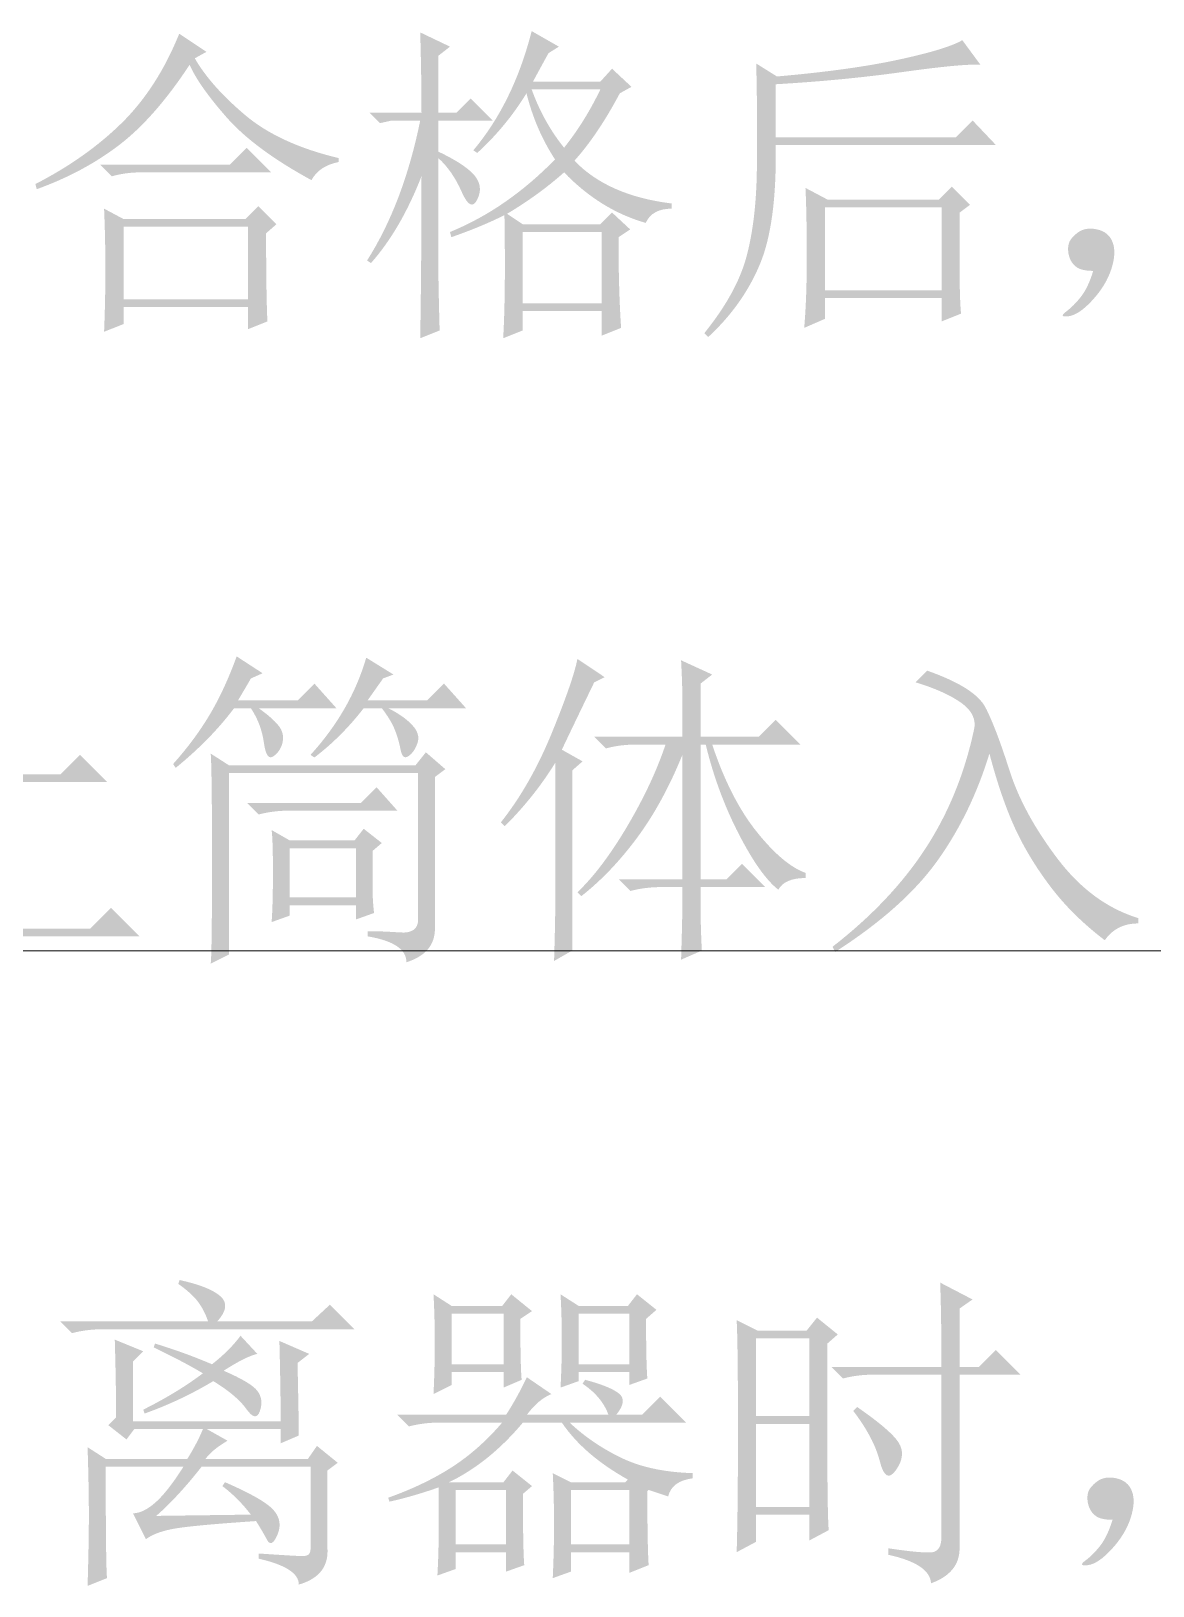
# Model space of a CAD drawing. Header units: millimetres. Extents: x 0 to 841, y 0 to 1189.
# Drawn here: x 469.88 to 496.84, y 103.64 to 141 of the extents above; entities that cross this region are included whole.
import ezdxf

# ---------------------------------------------------------------- set-up
doc = ezdxf.new("R2010")
doc.units = ezdxf.units.MM
doc.layers.add('C00-00-00', color=7, linetype='Continuous')
doc.layers.add('CBF-BF-BF', color=7, linetype='Continuous', true_color=0xbfbfbf)

msp = doc.modelspace()

# ---------------------------------------------------------------- hatches: boundary and pattern name
at = {"layer": 'C00-00-00'}
h = msp.add_hatch(color=256, dxfattribs=at)
edge = h.paths.add_edge_path(flags=0)
edge.add_spline(control_points=[(474.098846, 140.506092), (474.098846, 140.506092), (473.818277, 140.350098), (473.818277, 140.350098), (474.067426, 139.914087), (474.467058, 139.462641), (475.01717, 138.995211), (475.567283, 138.52778), (476.320243, 138.180515), (477.275499, 137.952312), (477.275499, 137.952312), (477.275499, 137.858605), (477.275499, 137.858605), (476.963512, 137.796318), (476.745781, 137.650797), (476.621207, 137.422594), (475.707292, 137.920892), (475.027643, 138.424152), (474.581159, 138.932924), (474.134675, 139.441695), (473.839223, 139.862272), (473.693703, 140.194655), (473.133117, 139.343028), (472.56757, 138.699208), (471.996511, 138.263197), (471.425452, 137.827186), (470.766198, 137.474408), (470.01875, 137.204864), (470.01875, 137.204864), (469.987882, 137.329438), (469.987882, 137.329438), (470.797066, 137.744503), (471.487739, 138.232329), (472.058798, 138.792915), (472.629857, 139.353501), (473.091775, 140.070081), (473.444553, 140.942103), (473.444553, 140.942103), (474.098846, 140.506092), (474.098846, 140.506092)], knot_values=[0, 0, 0, 0, 1, 1, 1, 2, 2, 2, 3, 3, 3, 4, 4, 4, 5, 5, 5, 6, 6, 6, 7, 7, 7, 8, 8, 8, 9, 9, 9, 10, 10, 10, 11, 11, 11, 12, 12, 12, 13, 13, 13, 13], degree=3, periodic=1)
edge = h.paths.add_edge_path(flags=0)
edge.add_spline(control_points=[(471.545065, 137.796318), (471.545065, 137.796318), (474.659432, 137.796318), (474.659432, 137.796318), (474.659432, 137.796318), (475.064024, 138.201461), (475.064024, 138.201461), (475.064024, 138.201461), (475.656029, 137.609456), (475.656029, 137.609456), (475.656029, 137.609456), (472.510243, 137.609456), (472.510243, 137.609456), (472.28204, 137.609456), (472.053286, 137.578036), (471.825083, 137.5163), (471.825083, 137.5163), (471.545065, 137.796318), (471.545065, 137.796318)], knot_values=[0, 0, 0, 0, 1, 1, 1, 2, 2, 2, 3, 3, 3, 4, 4, 4, 5, 5, 5, 6, 6, 6, 6], degree=3, periodic=1)
edge = h.paths.add_edge_path(flags=0)
edge.add_spline(control_points=[(472.105651, 136.301422), (472.105651, 136.301422), (472.105651, 134.557377), (472.105651, 134.557377), (472.105651, 134.557377), (475.095443, 134.557377), (475.095443, 134.557377), (475.095443, 134.557377), (475.095443, 136.301422), (475.095443, 136.301422), (475.095443, 136.301422), (472.105651, 136.301422), (472.105651, 136.301422)], knot_values=[0, 0, 0, 0, 1, 1, 1, 2, 2, 2, 3, 3, 3, 4, 4, 4, 4], degree=3, periodic=1)
edge = h.paths.add_edge_path(flags=0)
edge.add_spline(control_points=[(475.531454, 136.145979), (475.531454, 135.211118), (475.541376, 134.505011), (475.562322, 134.027659), (475.562322, 134.027659), (475.095443, 133.840797), (475.095443, 133.840797), (475.095443, 133.840797), (475.095443, 134.370515), (475.095443, 134.370515), (475.095443, 134.370515), (472.105651, 134.370515), (472.105651, 134.370515), (472.105651, 134.370515), (472.105651, 133.965371), (472.105651, 133.965371), (472.105651, 133.965371), (471.638221, 133.778509), (471.638221, 133.778509), (471.659167, 134.297754), (471.66964, 134.796053), (471.66964, 135.273405), (471.66964, 135.750758), (471.659167, 136.239134), (471.638221, 136.737433), (471.638221, 136.737433), (472.105651, 136.488284), (472.105651, 136.488284), (472.105651, 136.488284), (475.033156, 136.488284), (475.033156, 136.488284), (475.033156, 136.488284), (475.344592, 136.79972), (475.344592, 136.79972), (475.344592, 136.79972), (475.780604, 136.363709), (475.780604, 136.363709), (475.780604, 136.363709), (475.531454, 136.145979), (475.531454, 136.145979)], knot_values=[0, 0, 0, 0, 1, 1, 1, 2, 2, 2, 3, 3, 3, 4, 4, 4, 5, 5, 5, 6, 6, 6, 7, 7, 7, 8, 8, 8, 9, 9, 9, 10, 10, 10, 11, 11, 11, 12, 12, 12, 13, 13, 13, 13], degree=3, periodic=1)
h = msp.add_hatch(color=256, dxfattribs=at)
edge = h.paths.add_edge_path(flags=0)
edge.add_spline(control_points=[(481.694703, 136.176847), (481.694703, 136.176847), (481.694703, 134.464221), (481.694703, 134.464221), (481.694703, 134.464221), (483.594742, 134.464221), (483.594742, 134.464221), (483.594742, 134.464221), (483.594742, 136.176847), (483.594742, 136.176847), (483.594742, 136.176847), (481.694703, 136.176847), (481.694703, 136.176847)], knot_values=[0, 0, 0, 0, 1, 1, 1, 2, 2, 2, 3, 3, 3, 4, 4, 4, 4], degree=3, periodic=1)
edge = h.paths.add_edge_path(flags=0)
edge.add_spline(control_points=[(483.999334, 136.052272), (483.999334, 135.221591), (484.019729, 134.495089), (484.061621, 133.872216), (484.061621, 133.872216), (483.594742, 133.685354), (483.594742, 133.685354), (483.594742, 133.685354), (483.594742, 134.276808), (483.594742, 134.276808), (483.594742, 134.276808), (481.694703, 134.276808), (481.694703, 134.276808), (481.694703, 134.276808), (481.694703, 133.809929), (481.694703, 133.809929), (481.694703, 133.809929), (481.227823, 133.623067), (481.227823, 133.623067), (481.269164, 134.308779), (481.279637, 135.294351), (481.258691, 136.58199), (480.884967, 136.394577), (480.459429, 136.218188), (479.982077, 136.052272), (479.982077, 136.052272), (479.950657, 136.176847), (479.950657, 136.176847), (480.864021, 136.550571), (481.705176, 137.131552), (482.47357, 137.920892), (482.161582, 138.398245), (481.933379, 138.927963), (481.788409, 139.509495), (481.456026, 138.969304), (481.061356, 138.491951), (480.60495, 138.076886), (480.60495, 138.076886), (480.511243, 138.139174), (480.511243, 138.139174), (481.155063, 138.907016), (481.621942, 139.862272), (481.912984, 141.004391), (481.912984, 141.004391), (482.566725, 140.630667), (482.566725, 140.630667), (482.566725, 140.630667), (482.317576, 140.474673), (482.317576, 140.474673), (482.213947, 140.287811), (482.089373, 140.059608), (481.943852, 139.789512), (481.943852, 139.789512), (483.563322, 139.789512), (483.563322, 139.789512), (483.563322, 139.789512), (483.843891, 140.100949), (483.843891, 140.100949), (483.843891, 140.100949), (484.31077, 139.664937), (484.31077, 139.664937), (484.31077, 139.664937), (484.030753, 139.509495), (484.030753, 139.509495), (483.677424, 138.844729), (483.314173, 138.305089), (482.940449, 137.890024), (483.480089, 137.328887), (484.258956, 136.986582), (485.276499, 136.862008), (485.276499, 136.862008), (485.276499, 136.737433), (485.276499, 136.737433), (484.964512, 136.737433), (484.757255, 136.623332), (484.653626, 136.395128), (483.926573, 136.602385), (483.272281, 137.007529), (482.6913, 137.609456), (482.29663, 137.256678), (481.840223, 136.924295), (481.320979, 136.612858), (481.320979, 136.612858), (481.694703, 136.363709), (481.694703, 136.363709), (481.694703, 136.363709), (483.563322, 136.363709), (483.563322, 136.363709), (483.563322, 136.363709), (483.843891, 136.644278), (483.843891, 136.644278), (483.843891, 136.644278), (484.279902, 136.239134), (484.279902, 136.239134), (484.279902, 136.239134), (483.999334, 136.052272), (483.999334, 136.052272)], knot_values=[0, 0, 0, 0, 1, 1, 1, 2, 2, 2, 3, 3, 3, 4, 4, 4, 5, 5, 5, 6, 6, 6, 7, 7, 7, 8, 8, 8, 9, 9, 9, 10, 10, 10, 11, 11, 11, 12, 12, 12, 13, 13, 13, 14, 14, 14, 15, 15, 15, 16, 16, 16, 17, 17, 17, 18, 18, 18, 19, 19, 19, 20, 20, 20, 21, 21, 21, 22, 22, 22, 23, 23, 23, 24, 24, 24, 25, 25, 25, 26, 26, 26, 27, 27, 27, 28, 28, 28, 29, 29, 29, 30, 30, 30, 31, 31, 31, 32, 32, 32, 32], degree=3, periodic=1)
edge = h.paths.add_edge_path(flags=0)
edge.add_spline(control_points=[(481.912984, 139.60265), (482.099295, 139.083405), (482.358917, 138.616526), (482.6913, 138.201461), (483.023131, 138.616526), (483.314173, 139.083405), (483.563322, 139.60265), (483.563322, 139.60265), (481.912984, 139.60265), (481.912984, 139.60265)], knot_values=[0, 0, 0, 0, 1, 1, 1, 2, 2, 2, 3, 3, 3, 3], degree=3, periodic=1)
edge = h.paths.add_edge_path(flags=0)
edge.add_spline(control_points=[(479.67064, 135.367112), (479.67064, 135.07607), (479.680562, 134.557377), (479.701508, 133.809929), (479.701508, 133.809929), (479.234629, 133.623067), (479.234629, 133.623067), (479.255024, 134.847867), (479.265497, 136.145979), (479.265497, 137.5163), (478.933114, 136.664673), (478.528522, 135.969039), (478.05117, 135.429399), (478.05117, 135.429399), (477.957463, 135.491687), (477.957463, 135.491687), (478.538444, 136.40505), (478.964533, 137.526222), (479.234629, 138.855202), (479.234629, 138.855202), (478.549468, 138.855202), (478.549468, 138.855202), (478.549468, 138.855202), (478.2689, 138.792915), (478.2689, 138.792915), (478.2689, 138.792915), (478.01975, 139.042064), (478.01975, 139.042064), (478.01975, 139.042064), (479.265497, 139.042064), (479.265497, 139.042064), (479.265497, 139.60265), (479.255024, 140.24647), (479.234629, 140.972971), (479.234629, 140.972971), (479.950657, 140.630667), (479.950657, 140.630667), (479.950657, 140.630667), (479.67064, 140.412385), (479.67064, 140.412385), (479.67064, 140.412385), (479.67064, 139.042064), (479.67064, 139.042064), (479.67064, 139.042064), (480.106651, 139.042064), (480.106651, 139.042064), (480.106651, 139.042064), (480.448956, 139.38492), (480.448956, 139.38492), (480.448956, 139.38492), (480.978674, 138.855202), (480.978674, 138.855202), (480.978674, 138.855202), (479.67064, 138.855202), (479.67064, 138.855202), (479.67064, 138.855202), (479.67064, 138.107754), (479.67064, 138.107754), (480.1061, 137.899946), (480.396591, 137.708123), (480.542111, 137.531734), (480.687632, 137.355345), (480.708027, 137.162971), (480.604399, 136.955714), (480.50077, 136.747906), (480.376196, 136.810193), (480.230675, 137.142576), (480.085154, 137.474408), (479.898843, 137.744503), (479.67064, 137.952312), (479.67064, 137.952312), (479.67064, 135.367112), (479.67064, 135.367112)], knot_values=[0, 0, 0, 0, 1, 1, 1, 2, 2, 2, 3, 3, 3, 4, 4, 4, 5, 5, 5, 6, 6, 6, 7, 7, 7, 8, 8, 8, 9, 9, 9, 10, 10, 10, 11, 11, 11, 12, 12, 12, 13, 13, 13, 14, 14, 14, 15, 15, 15, 16, 16, 16, 17, 17, 17, 18, 18, 18, 19, 19, 19, 20, 20, 20, 21, 21, 21, 22, 22, 22, 23, 23, 23, 24, 24, 24, 24], degree=3, periodic=1)
h = msp.add_hatch(color=256, dxfattribs=at)
edge = h.paths.add_edge_path(flags=0)
edge.add_spline(control_points=[(486.063084, 133.747641), (486.582328, 134.391461), (486.919672, 135.003861), (487.075115, 135.585393), (487.230557, 136.166374), (487.313791, 136.866969), (487.324264, 137.687177), (487.334737, 138.507385), (487.329776, 139.353501), (487.30883, 140.225523), (487.30883, 140.225523), (487.807129, 139.914087), (487.807129, 139.914087), (488.990588, 140.017715), (489.966239, 140.152763), (490.734633, 140.31923), (491.503027, 140.485146), (492.011799, 140.640588), (492.260948, 140.786109), (492.260948, 140.786109), (492.696959, 140.194655), (492.696959, 140.194655), (492.426864, 140.21505), (491.808952, 140.157724), (490.843774, 140.023227), (489.878044, 139.88818), (488.85554, 139.789512), (487.776261, 139.727225), (487.776261, 139.727225), (487.776261, 138.45061), (487.776261, 138.45061), (487.776261, 138.45061), (492.104954, 138.45061), (492.104954, 138.45061), (492.104954, 138.45061), (492.510097, 138.855202), (492.510097, 138.855202), (492.510097, 138.855202), (493.070683, 138.263748), (493.070683, 138.263748), (493.070683, 138.263748), (487.776261, 138.263748), (487.776261, 138.263748), (487.796656, 137.018002), (487.672081, 136.067707), (487.401985, 135.413965), (487.13189, 134.759673), (486.716825, 134.17318), (486.15679, 133.653935), (486.15679, 133.653935), (486.063084, 133.747641), (486.063084, 133.747641)], knot_values=[0, 0, 0, 0, 1, 1, 1, 2, 2, 2, 3, 3, 3, 4, 4, 4, 5, 5, 5, 6, 6, 6, 7, 7, 7, 8, 8, 8, 9, 9, 9, 10, 10, 10, 11, 11, 11, 12, 12, 12, 13, 13, 13, 14, 14, 14, 15, 15, 15, 16, 16, 16, 17, 17, 17, 17], degree=3, periodic=1)
edge = h.paths.add_edge_path(flags=0)
edge.add_spline(control_points=[(492.198661, 136.644278), (492.198661, 136.644278), (492.198661, 135.055675), (492.198661, 135.055675), (492.198661, 134.744239), (492.208583, 134.46367), (492.229529, 134.214521), (492.229529, 134.214521), (491.76265, 134.027659), (491.76265, 134.027659), (491.76265, 134.027659), (491.76265, 134.588796), (491.76265, 134.588796), (491.76265, 134.588796), (488.95972, 134.588796), (488.95972, 134.588796), (488.95972, 134.588796), (488.95972, 134.089946), (488.95972, 134.089946), (488.95972, 134.089946), (488.461421, 133.872216), (488.461421, 133.872216), (488.502762, 134.35012), (488.523709, 134.915667), (488.523709, 135.569408), (488.523709, 136.223149), (488.513235, 136.778774), (488.492289, 137.235732), (488.492289, 137.235732), (489.022007, 136.955714), (489.022007, 136.955714), (489.022007, 136.955714), (491.700362, 136.955714), (491.700362, 136.955714), (491.700362, 136.955714), (492.011799, 137.267151), (492.011799, 137.267151), (492.011799, 137.267151), (492.44781, 136.83114), (492.44781, 136.83114), (492.44781, 136.83114), (492.198661, 136.644278), (492.198661, 136.644278)], knot_values=[0, 0, 0, 0, 1, 1, 1, 2, 2, 2, 3, 3, 3, 4, 4, 4, 5, 5, 5, 6, 6, 6, 7, 7, 7, 8, 8, 8, 9, 9, 9, 10, 10, 10, 11, 11, 11, 12, 12, 12, 13, 13, 13, 14, 14, 14, 14], degree=3, periodic=1)
edge = h.paths.add_edge_path(flags=0)
edge.add_spline(control_points=[(488.95972, 136.768852), (488.95972, 136.768852), (488.95972, 134.775658), (488.95972, 134.775658), (488.95972, 134.775658), (491.76265, 134.775658), (491.76265, 134.775658), (491.76265, 134.775658), (491.76265, 136.768852), (491.76265, 136.768852), (491.76265, 136.768852), (488.95972, 136.768852), (488.95972, 136.768852)], knot_values=[0, 0, 0, 0, 1, 1, 1, 2, 2, 2, 3, 3, 3, 4, 4, 4, 4], degree=3, periodic=1)
h = msp.add_hatch(color=256, dxfattribs=at)
edge = h.paths.add_edge_path(flags=0)
edge.add_spline(control_points=[(495.110878, 134.619664), (495.22498, 134.765185), (495.323648, 134.972442), (495.406881, 135.242537), (495.219468, 135.242537), (495.08442, 135.273405), (495.001738, 135.335693), (494.918504, 135.39798), (494.861178, 135.481213), (494.83031, 135.584842), (494.799442, 135.68847), (494.79393, 135.787138), (494.814876, 135.880845), (494.835822, 135.974551), (494.908582, 136.067707), (495.033157, 136.161413), (495.157732, 136.254568), (495.313174, 136.280476), (495.500036, 136.239134), (495.686898, 136.197242), (495.811473, 136.093614), (495.87376, 135.927698), (495.936048, 135.761231), (495.925575, 135.548462), (495.842892, 135.289391), (495.759659, 135.029768), (495.609177, 134.780619), (495.390896, 134.541943), (495.172615, 134.303266), (494.980792, 134.173731), (494.814876, 134.152785), (494.648409, 134.131838), (494.628014, 134.168219), (494.752589, 134.261374), (494.877163, 134.355081), (494.996226, 134.474143), (495.110878, 134.619664), (495.110878, 134.619664), (495.110878, 134.619664), (495.110878, 134.619664)], knot_values=[0, 0, 0, 0, 1, 1, 1, 2, 2, 2, 3, 3, 3, 4, 4, 4, 5, 5, 5, 6, 6, 6, 7, 7, 7, 8, 8, 8, 9, 9, 9, 10, 10, 10, 11, 11, 11, 12, 12, 12, 13, 13, 13, 13], degree=3, periodic=1)
h = msp.add_hatch(color=256, dxfattribs=at)
edge = h.paths.add_edge_path(flags=0)
edge.add_spline(control_points=[(476.100369, 121.36925), (476.100369, 121.36925), (476.100369, 120.185791), (476.100369, 120.185791), (476.100369, 120.185791), (477.688972, 120.185791), (477.688972, 120.185791), (477.688972, 120.185791), (477.688972, 121.36925), (477.688972, 121.36925), (477.688972, 121.36925), (476.100369, 121.36925), (476.100369, 121.36925)], knot_values=[0, 0, 0, 0, 1, 1, 1, 2, 2, 2, 3, 3, 3, 4, 4, 4, 4], degree=3, periodic=1)
edge = h.paths.add_edge_path(flags=0)
edge.add_spline(control_points=[(477.968989, 119.375505), (478.197192, 119.375505), (478.456815, 119.365583), (478.747856, 119.344637), (479.038347, 119.32369), (479.183868, 119.427319), (479.183868, 119.656073), (479.183868, 119.656073), (479.183868, 123.175583), (479.183868, 123.175583), (479.183868, 123.175583), (474.636893, 123.175583), (474.636893, 123.175583), (474.636893, 123.175583), (474.636893, 118.814919), (474.636893, 118.814919), (474.636893, 118.814919), (474.200881, 118.597189), (474.200881, 118.597189), (474.221276, 118.784051), (474.231749, 119.598747), (474.231749, 121.041829), (474.231749, 122.48491), (474.221276, 123.351421), (474.200881, 123.642462), (474.200881, 123.642462), (474.636893, 123.362445), (474.636893, 123.362445), (474.636893, 123.362445), (479.12158, 123.362445), (479.12158, 123.362445), (479.12158, 123.362445), (479.37073, 123.673881), (479.37073, 123.673881), (479.37073, 123.673881), (479.837609, 123.268738), (479.837609, 123.268738), (479.837609, 123.268738), (479.58846, 123.081876), (479.58846, 123.081876), (479.58846, 123.081876), (479.58846, 119.438343), (479.58846, 119.438343), (479.58846, 119.043673), (479.359705, 118.773578), (478.903299, 118.628057), (478.903299, 118.940045), (478.591862, 119.147302), (477.968989, 119.25093), (477.968989, 119.25093), (477.968989, 119.375505), (477.968989, 119.375505)], knot_values=[0, 0, 0, 0, 1, 1, 1, 2, 2, 2, 3, 3, 3, 4, 4, 4, 5, 5, 5, 6, 6, 6, 7, 7, 7, 8, 8, 8, 9, 9, 9, 10, 10, 10, 11, 11, 11, 12, 12, 12, 13, 13, 13, 14, 14, 14, 15, 15, 15, 16, 16, 16, 17, 17, 17, 17], degree=3, periodic=1)
edge = h.paths.add_edge_path(flags=0)
edge.add_spline(control_points=[(475.072904, 122.459003), (475.072904, 122.459003), (477.813546, 122.459003), (477.813546, 122.459003), (477.813546, 122.459003), (478.18727, 122.832727), (478.18727, 122.832727), (478.18727, 122.832727), (478.685569, 122.272141), (478.685569, 122.272141), (478.685569, 122.272141), (476.100369, 122.272141), (476.100369, 122.272141), (475.830274, 122.272141), (475.581124, 122.240722), (475.352921, 122.178986), (475.352921, 122.178986), (475.072904, 122.459003), (475.072904, 122.459003)], knot_values=[0, 0, 0, 0, 1, 1, 1, 2, 2, 2, 3, 3, 3, 4, 4, 4, 5, 5, 5, 6, 6, 6, 6], degree=3, periodic=1)
edge = h.paths.add_edge_path(flags=0)
edge.add_spline(control_points=[(475.664358, 119.593786), (475.685304, 119.884276), (475.695777, 120.283908), (475.695777, 120.792679), (475.695777, 121.301451), (475.685304, 121.638795), (475.664358, 121.805262), (475.664358, 121.805262), (476.100369, 121.556112), (476.100369, 121.556112), (476.100369, 121.556112), (477.657552, 121.556112), (477.657552, 121.556112), (477.657552, 121.556112), (477.875834, 121.83613), (477.875834, 121.83613), (477.875834, 121.83613), (478.311845, 121.493825), (478.311845, 121.493825), (478.311845, 121.493825), (478.093564, 121.306963), (478.093564, 121.306963), (478.093564, 121.306963), (478.093564, 120.278947), (478.093564, 120.278947), (478.093564, 120.154372), (478.104037, 119.998378), (478.124983, 119.812067), (478.124983, 119.812067), (477.688972, 119.656073), (477.688972, 119.656073), (477.688972, 119.656073), (477.688972, 119.998929), (477.688972, 119.998929), (477.688972, 119.998929), (476.100369, 119.998929), (476.100369, 119.998929), (476.100369, 119.998929), (476.100369, 119.74978), (476.100369, 119.74978), (476.100369, 119.74978), (475.664358, 119.593786), (475.664358, 119.593786)], knot_values=[0, 0, 0, 0, 1, 1, 1, 2, 2, 2, 3, 3, 3, 4, 4, 4, 5, 5, 5, 6, 6, 6, 7, 7, 7, 8, 8, 8, 9, 9, 9, 10, 10, 10, 11, 11, 11, 12, 12, 12, 13, 13, 13, 14, 14, 14, 14], degree=3, periodic=1)
edge = h.paths.add_edge_path(flags=0)
edge.add_spline(control_points=[(474.823755, 125.978513), (474.823755, 125.978513), (475.446628, 125.573369), (475.446628, 125.573369), (475.446628, 125.573369), (475.166059, 125.448795), (475.166059, 125.448795), (475.082826, 125.303274), (474.979197, 125.126885), (474.854623, 124.919628), (474.854623, 124.919628), (476.287231, 124.919628), (476.287231, 124.919628), (476.287231, 124.919628), (476.692374, 125.32422), (476.692374, 125.32422), (476.692374, 125.32422), (477.221541, 124.732766), (477.221541, 124.732766), (477.221541, 124.732766), (475.352921, 124.732766), (475.352921, 124.732766), (475.560178, 124.587245), (475.716172, 124.452197), (475.819801, 124.327623), (475.923429, 124.203048), (475.959809, 124.068), (475.928941, 123.92248), (475.898073, 123.776959), (475.825313, 123.662857), (475.711211, 123.580175), (475.596558, 123.496941), (475.518837, 123.606082), (475.477496, 123.907046), (475.435604, 124.208009), (475.331975, 124.483617), (475.166059, 124.732766), (475.166059, 124.732766), (474.761467, 124.732766), (474.761467, 124.732766), (474.387743, 124.234467), (473.920313, 123.756564), (473.359727, 123.300158), (473.359727, 123.300158), (473.29744, 123.393313), (473.29744, 123.393313), (473.650217, 123.787983), (473.94622, 124.187614), (474.184896, 124.592206), (474.423572, 124.996798), (474.636341, 125.459268), (474.823755, 125.978513), (474.823755, 125.978513), (474.823755, 125.978513), (474.823755, 125.978513)], knot_values=[0, 0, 0, 0, 1, 1, 1, 2, 2, 2, 3, 3, 3, 4, 4, 4, 5, 5, 5, 6, 6, 6, 7, 7, 7, 8, 8, 8, 9, 9, 9, 10, 10, 10, 11, 11, 11, 12, 12, 12, 13, 13, 13, 14, 14, 14, 15, 15, 15, 16, 16, 16, 17, 17, 17, 18, 18, 18, 18], degree=3, periodic=1)
edge = h.paths.add_edge_path(flags=0)
edge.add_spline(control_points=[(477.938121, 125.947093), (477.938121, 125.947093), (478.591862, 125.542501), (478.591862, 125.542501), (478.591862, 125.542501), (478.342713, 125.448795), (478.342713, 125.448795), (478.342713, 125.448795), (477.968989, 124.919628), (477.968989, 124.919628), (477.968989, 124.919628), (479.401598, 124.919628), (479.401598, 124.919628), (479.401598, 124.919628), (479.806741, 125.32422), (479.806741, 125.32422), (479.806741, 125.32422), (480.335907, 124.732766), (480.335907, 124.732766), (480.335907, 124.732766), (478.467288, 124.732766), (478.467288, 124.732766), (478.716437, 124.608191), (478.90826, 124.473144), (479.043308, 124.327623), (479.178355, 124.182102), (479.219697, 124.037132), (479.167882, 123.891611), (479.116068, 123.746091), (479.043308, 123.642462), (478.950152, 123.580175), (478.856446, 123.517888), (478.794158, 123.569702), (478.76329, 123.736169), (478.731871, 123.902085), (478.685018, 124.063039), (478.62273, 124.218482), (478.560443, 124.373925), (478.456815, 124.545353), (478.311845, 124.732766), (478.311845, 124.732766), (477.875834, 124.732766), (477.875834, 124.732766), (477.522505, 124.275809), (477.127835, 123.881138), (476.692374, 123.549307), (476.692374, 123.549307), (476.598668, 123.611594), (476.598668, 123.611594), (477.242487, 124.31715), (477.688972, 125.096017), (477.938121, 125.947093), (477.938121, 125.947093), (477.938121, 125.947093), (477.938121, 125.947093)], knot_values=[0, 0, 0, 0, 1, 1, 1, 2, 2, 2, 3, 3, 3, 4, 4, 4, 5, 5, 5, 6, 6, 6, 7, 7, 7, 8, 8, 8, 9, 9, 9, 10, 10, 10, 11, 11, 11, 12, 12, 12, 13, 13, 13, 14, 14, 14, 15, 15, 15, 16, 16, 16, 17, 17, 17, 18, 18, 18, 18], degree=3, periodic=1)
h = msp.add_hatch(color=256, dxfattribs=at)
edge = h.paths.add_edge_path(flags=0)
edge.add_spline(control_points=[(482.451031, 118.659476), (482.471426, 119.324242), (482.481899, 119.842935), (482.481899, 120.216659), (482.481899, 120.216659), (482.481899, 123.424732), (482.481899, 123.424732), (482.149516, 122.884541), (481.744924, 122.375769), (481.267572, 121.898417), (481.267572, 121.898417), (481.173865, 121.992124), (481.173865, 121.992124), (481.651217, 122.594051), (482.061322, 123.31504), (482.404177, 124.156195), (482.746482, 124.997349), (482.948778, 125.583842), (483.011617, 125.916225), (483.011617, 125.916225), (483.665358, 125.480214), (483.665358, 125.480214), (483.665358, 125.480214), (483.416209, 125.355639), (483.416209, 125.355639), (483.083826, 124.669927), (482.824203, 124.130288), (482.637893, 123.736169), (482.637893, 123.736169), (483.136191, 123.4556), (483.136191, 123.4556), (483.136191, 123.4556), (482.887042, 123.23787), (482.887042, 123.23787), (482.887042, 123.23787), (482.887042, 118.908625), (482.887042, 118.908625), (482.887042, 118.908625), (482.451031, 118.659476), (482.451031, 118.659476)], knot_values=[0, 0, 0, 0, 1, 1, 1, 2, 2, 2, 3, 3, 3, 4, 4, 4, 5, 5, 5, 6, 6, 6, 7, 7, 7, 8, 8, 8, 9, 9, 9, 10, 10, 10, 11, 11, 11, 12, 12, 12, 13, 13, 13, 13], degree=3, periodic=1)
edge = h.paths.add_edge_path(flags=0)
edge.add_spline(control_points=[(485.969989, 120.123504), (485.969989, 119.728834), (485.980462, 119.324242), (486.001408, 118.908625), (486.001408, 118.908625), (485.50311, 118.690344), (485.50311, 118.690344), (485.523505, 119.35511), (485.533978, 119.801594), (485.533978, 120.029797), (485.533978, 120.029797), (485.533978, 120.43494), (485.533978, 120.43494), (485.533978, 120.43494), (485.035679, 120.43494), (485.035679, 120.43494), (484.765584, 120.43494), (484.516434, 120.403521), (484.288231, 120.341234), (484.288231, 120.341234), (484.008214, 120.621802), (484.008214, 120.621802), (484.008214, 120.621802), (485.533978, 120.621802), (485.533978, 120.621802), (485.533978, 120.621802), (485.533978, 123.611594), (485.533978, 123.611594), (485.222541, 122.8432), (484.85929, 122.178434), (484.444225, 121.617848), (484.028609, 121.057263), (483.582124, 120.590383), (483.104772, 120.216659), (483.104772, 120.216659), (483.011617, 120.310366), (483.011617, 120.310366), (483.405736, 120.68409), (483.805367, 121.213256), (484.21051, 121.898417), (484.615102, 122.583578), (484.921578, 123.23787), (485.129386, 123.860743), (485.129386, 123.860743), (484.444225, 123.860743), (484.444225, 123.860743), (484.17413, 123.860743), (483.92498, 123.829324), (483.696777, 123.767037), (483.696777, 123.767037), (483.416209, 124.047605), (483.416209, 124.047605), (483.416209, 124.047605), (485.533978, 124.047605), (485.533978, 124.047605), (485.533978, 124.047605), (485.533978, 124.981915), (485.533978, 124.981915), (485.533978, 125.189172), (485.523505, 125.490136), (485.50311, 125.884806), (485.50311, 125.884806), (486.250558, 125.542501), (486.250558, 125.542501), (486.250558, 125.542501), (485.969989, 125.32422), (485.969989, 125.32422), (485.969989, 125.32422), (485.969989, 124.047605), (485.969989, 124.047605), (485.969989, 124.047605), (487.37173, 124.047605), (487.37173, 124.047605), (487.37173, 124.047605), (487.776322, 124.452197), (487.776322, 124.452197), (487.776322, 124.452197), (488.368327, 123.860743), (488.368327, 123.860743), (488.368327, 123.860743), (486.250558, 123.860743), (486.250558, 123.860743), (486.541048, 122.988721), (486.899338, 122.287575), (487.324876, 121.758408), (487.750414, 121.22869), (488.139572, 120.90182), (488.492901, 120.777245), (488.492901, 120.777245), (488.492901, 120.652671), (488.492901, 120.652671), (488.160519, 120.652671), (487.942237, 120.558964), (487.838609, 120.372653), (487.547567, 120.600856), (487.23117, 121.046789), (486.888865, 121.711555), (486.546009, 122.375769), (486.281426, 123.092349), (486.094564, 123.860743), (486.094564, 123.860743), (485.969989, 123.860743), (485.969989, 123.860743), (485.969989, 123.860743), (485.969989, 120.621802), (485.969989, 120.621802), (485.969989, 120.621802), (486.592862, 120.621802), (486.592862, 120.621802), (486.592862, 120.621802), (486.966586, 120.995526), (486.966586, 120.995526), (486.966586, 120.995526), (487.527172, 120.43494), (487.527172, 120.43494), (487.527172, 120.43494), (485.969989, 120.43494), (485.969989, 120.43494), (485.969989, 120.43494), (485.969989, 120.123504), (485.969989, 120.123504)], knot_values=[0, 0, 0, 0, 1, 1, 1, 2, 2, 2, 3, 3, 3, 4, 4, 4, 5, 5, 5, 6, 6, 6, 7, 7, 7, 8, 8, 8, 9, 9, 9, 10, 10, 10, 11, 11, 11, 12, 12, 12, 13, 13, 13, 14, 14, 14, 15, 15, 15, 16, 16, 16, 17, 17, 17, 18, 18, 18, 19, 19, 19, 20, 20, 20, 21, 21, 21, 22, 22, 22, 23, 23, 23, 24, 24, 24, 25, 25, 25, 26, 26, 26, 27, 27, 27, 28, 28, 28, 29, 29, 29, 30, 30, 30, 31, 31, 31, 32, 32, 32, 33, 33, 33, 34, 34, 34, 35, 35, 35, 36, 36, 36, 37, 37, 37, 38, 38, 38, 39, 39, 39, 40, 40, 40, 40], degree=3, periodic=1)
h = msp.add_hatch(color=256, dxfattribs=at)
edge = h.paths.add_edge_path(flags=0)
edge.add_spline(control_points=[(468.255363, 125.853938), (468.255363, 125.853938), (469.095966, 125.480214), (469.095966, 125.480214), (469.095966, 125.480214), (468.753662, 125.231065), (468.753662, 125.231065), (468.753662, 125.231065), (468.753662, 123.144164), (468.753662, 123.144164), (468.753662, 123.144164), (470.590862, 123.144164), (470.590862, 123.144164), (470.590862, 123.144164), (471.058293, 123.611594), (471.058293, 123.611594), (471.058293, 123.611594), (471.712034, 122.957302), (471.712034, 122.957302), (471.712034, 122.957302), (468.753662, 122.957302), (468.753662, 122.957302), (468.753662, 122.957302), (468.753662, 119.438343), (468.753662, 119.438343), (468.753662, 119.438343), (471.307442, 119.438343), (471.307442, 119.438343), (471.307442, 119.438343), (471.805741, 119.936642), (471.805741, 119.936642), (471.805741, 119.936642), (472.490901, 119.25093), (472.490901, 119.25093), (472.490901, 119.25093), (466.262169, 119.25093), (466.262169, 119.25093), (465.992073, 119.25093), (465.742924, 119.220062), (465.514721, 119.157775), (465.514721, 119.157775), (465.234152, 119.438343), (465.234152, 119.438343), (465.234152, 119.438343), (468.286231, 119.438343), (468.286231, 119.438343), (468.286231, 119.438343), (468.286231, 124.670479), (468.286231, 124.670479), (468.286231, 125.044203), (468.275758, 125.438322), (468.255363, 125.853938), (468.255363, 125.853938), (468.255363, 125.853938), (468.255363, 125.853938)], knot_values=[0, 0, 0, 0, 1, 1, 1, 2, 2, 2, 3, 3, 3, 4, 4, 4, 5, 5, 5, 6, 6, 6, 7, 7, 7, 8, 8, 8, 9, 9, 9, 10, 10, 10, 11, 11, 11, 12, 12, 12, 13, 13, 13, 14, 14, 14, 15, 15, 15, 16, 16, 16, 17, 17, 17, 18, 18, 18, 18], degree=3, periodic=1)
h = msp.add_hatch(color=256, dxfattribs=at)
edge = h.paths.add_edge_path(flags=0)
edge.add_spline(control_points=[(491.137191, 125.355639), (491.137191, 125.355639), (491.417209, 125.635657), (491.417209, 125.635657), (492.185603, 125.365561), (492.652482, 125.07011), (492.818949, 124.7482), (492.984865, 124.42629), (493.176688, 123.92248), (493.394969, 123.237319), (493.612699, 122.552158), (493.996896, 121.846052), (494.547009, 121.11955), (495.097122, 120.393048), (495.746453, 119.915696), (496.493901, 119.687493), (496.493901, 119.687493), (496.493901, 119.562918), (496.493901, 119.562918), (496.140572, 119.562918), (495.870477, 119.42787), (495.684166, 119.157775), (495.164921, 119.552445), (494.728359, 119.982944), (494.375581, 120.450375), (494.022803, 120.917254), (493.737274, 121.389645), (493.519544, 121.866998), (493.301262, 122.34435), (493.098966, 122.936355), (492.912105, 123.642462), (492.621063, 122.687206), (492.205998, 121.830618), (491.666358, 121.073248), (491.126167, 120.315327), (490.30651, 119.583313), (489.206284, 118.877206), (489.206284, 118.877206), (489.143997, 119.001781), (489.143997, 119.001781), (490.077756, 119.728283), (490.820243, 120.512111), (491.370355, 121.353265), (491.920468, 122.19442), (492.310177, 123.144164), (492.538381, 124.203048), (492.600668, 124.452197), (492.502, 124.669927), (492.242378, 124.856789), (491.982756, 125.043651), (491.614544, 125.210118), (491.137191, 125.355639), (491.137191, 125.355639), (491.137191, 125.355639), (491.137191, 125.355639)], knot_values=[0, 0, 0, 0, 1, 1, 1, 2, 2, 2, 3, 3, 3, 4, 4, 4, 5, 5, 5, 6, 6, 6, 7, 7, 7, 8, 8, 8, 9, 9, 9, 10, 10, 10, 11, 11, 11, 12, 12, 12, 13, 13, 13, 14, 14, 14, 15, 15, 15, 16, 16, 16, 17, 17, 17, 18, 18, 18, 18], degree=3, periodic=1)
h = msp.add_hatch(color=256, dxfattribs=at)
edge = h.paths.add_edge_path(flags=0)
edge.add_spline(control_points=[(473.421778, 110.898933), (473.421778, 110.898933), (473.452646, 110.99264), (473.452646, 110.99264), (473.929998, 110.88846), (474.25742, 110.758373), (474.433809, 110.60293), (474.610198, 110.447488), (474.584291, 110.245192), (474.356088, 109.996042), (474.356088, 109.996042), (476.6293, 109.996042), (476.6293, 109.996042), (476.6293, 109.996042), (477.065311, 110.400634), (477.065311, 110.400634), (477.065311, 110.400634), (477.657316, 109.80918), (477.657316, 109.80918), (477.657316, 109.80918), (471.615445, 109.80918), (471.615445, 109.80918), (471.34535, 109.80918), (471.096201, 109.777761), (470.867997, 109.715474), (470.867997, 109.715474), (470.587429, 109.996042), (470.587429, 109.996042), (470.587429, 109.996042), (474.137806, 109.996042), (474.137806, 109.996042), (474.075519, 110.182353), (473.992286, 110.343308), (473.888657, 110.478356), (473.785029, 110.613403), (473.629035, 110.753412), (473.421778, 110.898933), (473.421778, 110.898933), (473.421778, 110.898933), (473.421778, 110.898933)], knot_values=[0, 0, 0, 0, 1, 1, 1, 2, 2, 2, 3, 3, 3, 4, 4, 4, 5, 5, 5, 6, 6, 6, 7, 7, 7, 8, 8, 8, 9, 9, 9, 10, 10, 10, 11, 11, 11, 12, 12, 12, 13, 13, 13, 13], degree=3, periodic=1)
edge = h.paths.add_edge_path(flags=0)
edge.add_spline(control_points=[(472.89206, 105.324493), (472.89206, 105.324493), (475.165823, 105.355361), (475.165823, 105.355361), (474.958015, 105.625456), (474.729812, 105.85366), (474.480662, 106.040521), (474.480662, 106.040521), (474.54295, 106.134228), (474.54295, 106.134228), (475.165823, 105.864133), (475.554981, 105.64089), (475.710424, 105.464502), (475.865866, 105.288113), (475.897286, 105.090778), (475.80413, 104.872496), (475.710424, 104.654215), (475.627741, 104.612874), (475.554981, 104.747922), (475.482221, 104.882969), (475.394026, 105.033451), (475.290398, 105.199918), (474.355537, 105.13708), (473.72219, 105.080304), (473.390359, 105.02849), (473.057976, 104.976676), (472.808826, 104.888482), (472.642911, 104.763907), (472.642911, 104.763907), (472.331474, 105.38678), (472.331474, 105.38678), (472.49739, 105.38678), (472.679291, 105.474975), (472.876626, 105.651364), (473.073961, 105.827752), (473.297203, 106.113282), (473.546352, 106.507952), (473.546352, 106.507952), (471.677733, 106.507952), (471.677733, 106.507952), (471.677733, 104.950218), (471.687655, 104.0578), (471.708601, 103.829046), (471.708601, 103.829046), (471.241721, 103.642184), (471.241721, 103.642184), (471.262116, 104.327896), (471.272589, 104.893442), (471.272589, 105.339927), (471.272589, 105.786411), (471.262116, 106.331012), (471.241721, 106.974831), (471.241721, 106.974831), (471.677733, 106.694814), (471.677733, 106.694814), (471.677733, 106.694814), (473.639508, 106.694814), (473.639508, 106.694814), (473.805424, 106.964358), (473.929998, 107.203035), (474.013232, 107.410843), (474.013232, 107.410843), (472.362893, 107.410843), (472.362893, 107.410843), (472.362893, 107.410843), (472.176031, 107.161693), (472.176031, 107.161693), (472.176031, 107.161693), (471.74002, 107.504549), (471.74002, 107.504549), (471.74002, 107.504549), (471.926882, 107.691411), (471.926882, 107.691411), (471.926882, 108.210105), (471.916409, 108.832978), (471.895463, 109.560031), (471.895463, 109.560031), (472.580623, 109.279462), (472.580623, 109.279462), (472.580623, 109.279462), (472.331474, 109.030313), (472.331474, 109.030313), (472.331474, 109.030313), (472.331474, 107.597705), (472.331474, 107.597705), (472.331474, 107.597705), (475.881852, 107.597705), (475.881852, 107.597705), (475.881852, 108.054111), (475.871379, 108.69793), (475.850984, 109.528612), (475.850984, 109.528612), (476.567012, 109.217175), (476.567012, 109.217175), (476.567012, 109.217175), (476.286995, 108.999445), (476.286995, 108.999445), (476.30739, 108.023243), (476.317863, 107.441711), (476.317863, 107.2554), (476.317863, 107.2554), (475.881852, 107.068538), (475.881852, 107.068538), (475.881852, 107.068538), (475.881852, 107.410843), (475.881852, 107.410843), (475.881852, 107.410843), (474.106938, 107.410843), (474.106938, 107.410843), (474.106938, 107.410843), (474.605237, 107.130825), (474.605237, 107.130825), (474.356088, 106.985304), (474.179148, 106.839784), (474.075519, 106.694814), (474.075519, 106.694814), (476.536144, 106.694814), (476.536144, 106.694814), (476.536144, 106.694814), (476.753874, 107.006251), (476.753874, 107.006251), (476.753874, 107.006251), (477.252173, 106.601107), (477.252173, 106.601107), (477.252173, 106.601107), (477.003023, 106.414245), (477.003023, 106.414245), (477.003023, 106.414245), (477.003023, 104.577045), (477.003023, 104.577045), (477.044365, 104.120087), (476.816162, 103.819124), (476.317863, 103.673603), (476.317863, 103.943699), (475.995953, 104.150956), (475.352685, 104.296476), (475.352685, 104.296476), (475.352685, 104.421051), (475.352685, 104.421051), (475.954612, 104.37971), (476.312351, 104.358764), (476.427004, 104.358764), (476.541105, 104.358764), (476.598431, 104.411129), (476.598431, 104.514758), (476.598431, 104.514758), (476.598431, 106.507952), (476.598431, 106.507952), (476.598431, 106.507952), (473.982364, 106.507952), (473.982364, 106.507952), (473.60864, 106.030048), (473.244838, 105.635378), (472.89206, 105.324493), (472.89206, 105.324493), (472.89206, 105.324493), (472.89206, 105.324493)], knot_values=[0, 0, 0, 0, 1, 1, 1, 2, 2, 2, 3, 3, 3, 4, 4, 4, 5, 5, 5, 6, 6, 6, 7, 7, 7, 8, 8, 8, 9, 9, 9, 10, 10, 10, 11, 11, 11, 12, 12, 12, 13, 13, 13, 14, 14, 14, 15, 15, 15, 16, 16, 16, 17, 17, 17, 18, 18, 18, 19, 19, 19, 20, 20, 20, 21, 21, 21, 22, 22, 22, 23, 23, 23, 24, 24, 24, 25, 25, 25, 26, 26, 26, 27, 27, 27, 28, 28, 28, 29, 29, 29, 30, 30, 30, 31, 31, 31, 32, 32, 32, 33, 33, 33, 34, 34, 34, 35, 35, 35, 36, 36, 36, 37, 37, 37, 38, 38, 38, 39, 39, 39, 40, 40, 40, 41, 41, 41, 42, 42, 42, 43, 43, 43, 44, 44, 44, 45, 45, 45, 46, 46, 46, 47, 47, 47, 48, 48, 48, 49, 49, 49, 50, 50, 50, 51, 51, 51, 52, 52, 52, 52], degree=3, periodic=1)
edge = h.paths.add_edge_path(flags=0)
edge.add_spline(control_points=[(474.231513, 108.968026), (474.522004, 109.196229), (474.750207, 109.424983), (474.916674, 109.653186), (474.916674, 109.653186), (475.321266, 109.217175), (475.321266, 109.217175), (475.134404, 109.175283), (474.864308, 109.040786), (474.51153, 108.812583), (474.947542, 108.62517), (475.217637, 108.464215), (475.321266, 108.329719), (475.424894, 108.194671), (475.44584, 108.033716), (475.383553, 107.846854), (475.321266, 107.659992), (475.212125, 107.675426), (475.056682, 107.893707), (474.900688, 108.111437), (474.636105, 108.334679), (474.262381, 108.563434), (473.743136, 108.251446), (473.193023, 107.991824), (472.612043, 107.784567), (472.612043, 107.784567), (472.580623, 107.878273), (472.580623, 107.878273), (473.120263, 108.147817), (473.597615, 108.438308), (474.013232, 108.750296), (473.701795, 108.936607), (473.307125, 109.144415), (472.829773, 109.373169), (472.829773, 109.373169), (472.861192, 109.466324), (472.861192, 109.466324), (473.338544, 109.320804), (473.794951, 109.154888), (474.231513, 108.968026), (474.231513, 108.968026), (474.231513, 108.968026), (474.231513, 108.968026)], knot_values=[0, 0, 0, 0, 1, 1, 1, 2, 2, 2, 3, 3, 3, 4, 4, 4, 5, 5, 5, 6, 6, 6, 7, 7, 7, 8, 8, 8, 9, 9, 9, 10, 10, 10, 11, 11, 11, 12, 12, 12, 13, 13, 13, 14, 14, 14, 14], degree=3, periodic=1)
h = msp.add_hatch(color=256, dxfattribs=at)
edge = h.paths.add_edge_path(flags=0)
edge.add_spline(control_points=[(479.990169, 110.182904), (479.990169, 110.182904), (479.990169, 108.968026), (479.990169, 108.968026), (479.990169, 108.968026), (481.235916, 108.968026), (481.235916, 108.968026), (481.235916, 108.968026), (481.235916, 110.182904), (481.235916, 110.182904), (481.235916, 110.182904), (479.990169, 110.182904), (479.990169, 110.182904)], knot_values=[0, 0, 0, 0, 1, 1, 1, 2, 2, 2, 3, 3, 3, 4, 4, 4, 4], degree=3, periodic=1)
edge = h.paths.add_edge_path(flags=0)
edge.add_spline(control_points=[(479.554158, 108.251997), (479.574553, 108.667062), (479.585026, 109.077166), (479.585026, 109.481758), (479.585026, 109.88635), (479.574553, 110.27606), (479.554158, 110.649784), (479.554158, 110.649784), (479.990169, 110.369766), (479.990169, 110.369766), (479.990169, 110.369766), (481.204497, 110.369766), (481.204497, 110.369766), (481.204497, 110.369766), (481.422778, 110.649784), (481.422778, 110.649784), (481.422778, 110.649784), (481.921076, 110.245192), (481.921076, 110.245192), (481.921076, 110.245192), (481.640508, 110.05833), (481.640508, 110.05833), (481.640508, 109.310882), (481.650981, 108.822505), (481.671927, 108.594302), (481.671927, 108.594302), (481.235916, 108.40744), (481.235916, 108.40744), (481.235916, 108.40744), (481.235916, 108.781164), (481.235916, 108.781164), (481.235916, 108.781164), (479.990169, 108.781164), (479.990169, 108.781164), (479.990169, 108.781164), (479.990169, 108.469727), (479.990169, 108.469727), (479.990169, 108.469727), (479.554158, 108.251997), (479.554158, 108.251997)], knot_values=[0, 0, 0, 0, 1, 1, 1, 2, 2, 2, 3, 3, 3, 4, 4, 4, 5, 5, 5, 6, 6, 6, 7, 7, 7, 8, 8, 8, 9, 9, 9, 10, 10, 10, 11, 11, 11, 12, 12, 12, 13, 13, 13, 13], degree=3, periodic=1)
edge = h.paths.add_edge_path(flags=0)
edge.add_spline(control_points=[(484.692587, 105.915947), (484.692587, 105.043924), (484.70306, 104.451919), (484.724006, 104.140482), (484.724006, 104.140482), (484.256576, 103.95362), (484.256576, 103.95362), (484.256576, 103.95362), (484.256576, 104.45247), (484.256576, 104.45247), (484.256576, 104.45247), (482.855386, 104.45247), (482.855386, 104.45247), (482.855386, 104.45247), (482.855386, 103.98504), (482.855386, 103.98504), (482.855386, 103.98504), (482.419375, 103.829046), (482.419375, 103.829046), (482.43977, 104.265608), (482.450243, 104.696107), (482.450243, 105.121646), (482.450243, 105.547184), (482.43977, 105.957288), (482.419375, 106.351958), (482.419375, 106.351958), (482.855386, 106.134228), (482.855386, 106.134228), (482.855386, 106.134228), (484.16342, 106.134228), (484.16342, 106.134228), (484.16342, 106.134228), (484.225708, 106.196515), (484.225708, 106.196515), (483.519601, 106.590634), (482.989883, 107.047592), (482.637105, 107.566837), (482.637105, 107.566837), (481.702795, 107.566837), (481.702795, 107.566837), (481.162604, 106.923017), (480.57115, 106.445113), (479.927882, 106.134228), (479.927882, 106.134228), (481.235916, 106.134228), (481.235916, 106.134228), (481.235916, 106.134228), (481.453646, 106.414245), (481.453646, 106.414245), (481.453646, 106.414245), (481.921076, 106.040521), (481.921076, 106.040521), (481.921076, 106.040521), (481.702795, 105.85366), (481.702795, 105.85366), (481.702795, 104.981637), (481.713268, 104.410578), (481.734214, 104.140482), (481.734214, 104.140482), (481.298203, 103.98504), (481.298203, 103.98504), (481.298203, 103.98504), (481.298203, 104.45247), (481.298203, 104.45247), (481.298203, 104.45247), (480.083325, 104.45247), (480.083325, 104.45247), (480.083325, 104.45247), (480.083325, 104.047327), (480.083325, 104.047327), (480.083325, 104.047327), (479.647313, 103.891333), (479.647313, 103.891333), (479.66826, 104.244662), (479.678733, 104.617835), (479.678733, 105.012505), (479.678733, 105.407175), (479.678733, 105.739558), (479.678733, 106.009653), (479.263116, 105.864133), (478.868997, 105.74948), (478.495273, 105.666798), (478.495273, 105.666798), (478.463854, 105.760504), (478.463854, 105.760504), (479.044835, 105.967761), (479.553607, 106.211949), (479.989618, 106.491967), (480.425629, 106.771984), (480.830773, 107.130274), (481.204497, 107.566837), (481.204497, 107.566837), (479.709601, 107.566837), (479.709601, 107.566837), (479.439505, 107.566837), (479.190356, 107.535417), (478.962153, 107.47313), (478.962153, 107.47313), (478.682135, 107.753699), (478.682135, 107.753699), (478.682135, 107.753699), (481.298203, 107.753699), (481.298203, 107.753699), (481.484514, 108.044189), (481.650981, 108.345153), (481.796502, 108.656589), (481.796502, 108.656589), (482.387956, 108.251997), (482.387956, 108.251997), (482.180148, 108.168764), (481.982813, 108.002848), (481.796502, 107.753699), (481.796502, 107.753699), (483.758277, 107.753699), (483.758277, 107.753699), (483.654648, 108.044189), (483.44684, 108.293338), (483.135404, 108.501146), (483.135404, 108.501146), (483.197691, 108.594302), (483.197691, 108.594302), (483.592361, 108.490673), (483.861905, 108.381533), (484.007426, 108.267431), (484.152947, 108.152778), (484.132001, 107.981902), (483.945139, 107.753699), (483.945139, 107.753699), (484.568012, 107.753699), (484.568012, 107.753699), (484.568012, 107.753699), (485.004023, 108.18971), (485.004023, 108.18971), (485.004023, 108.18971), (485.626897, 107.566837), (485.626897, 107.566837), (485.626897, 107.566837), (482.823967, 107.566837), (482.823967, 107.566837), (483.176745, 107.234454), (483.586849, 106.953885), (484.05428, 106.725682), (484.521159, 106.497479), (485.097179, 106.372904), (485.782891, 106.351958), (485.782891, 106.351958), (485.782891, 106.227383), (485.782891, 106.227383), (485.450508, 106.185491), (485.253173, 106.040521), (485.190885, 105.791372), (485.190885, 105.791372), (484.724006, 105.947366), (484.724006, 105.947366), (484.724006, 105.947366), (484.692587, 105.915947), (484.692587, 105.915947)], knot_values=[0, 0, 0, 0, 1, 1, 1, 2, 2, 2, 3, 3, 3, 4, 4, 4, 5, 5, 5, 6, 6, 6, 7, 7, 7, 8, 8, 8, 9, 9, 9, 10, 10, 10, 11, 11, 11, 12, 12, 12, 13, 13, 13, 14, 14, 14, 15, 15, 15, 16, 16, 16, 17, 17, 17, 18, 18, 18, 19, 19, 19, 20, 20, 20, 21, 21, 21, 22, 22, 22, 23, 23, 23, 24, 24, 24, 25, 25, 25, 26, 26, 26, 27, 27, 27, 28, 28, 28, 29, 29, 29, 30, 30, 30, 31, 31, 31, 32, 32, 32, 33, 33, 33, 34, 34, 34, 35, 35, 35, 36, 36, 36, 37, 37, 37, 38, 38, 38, 39, 39, 39, 40, 40, 40, 41, 41, 41, 42, 42, 42, 43, 43, 43, 44, 44, 44, 45, 45, 45, 46, 46, 46, 47, 47, 47, 48, 48, 48, 49, 49, 49, 50, 50, 50, 51, 51, 51, 52, 52, 52, 52], degree=3, periodic=1)
edge = h.paths.add_edge_path(flags=0)
edge.add_spline(control_points=[(480.083325, 105.947366), (480.083325, 105.947366), (480.083325, 104.639332), (480.083325, 104.639332), (480.083325, 104.639332), (481.298203, 104.639332), (481.298203, 104.639332), (481.298203, 104.639332), (481.298203, 105.947366), (481.298203, 105.947366), (481.298203, 105.947366), (480.083325, 105.947366), (480.083325, 105.947366)], knot_values=[0, 0, 0, 0, 1, 1, 1, 2, 2, 2, 3, 3, 3, 4, 4, 4, 4], degree=3, periodic=1)
edge = h.paths.add_edge_path(flags=0)
edge.add_spline(control_points=[(482.855386, 105.947366), (482.855386, 105.947366), (482.855386, 104.639332), (482.855386, 104.639332), (482.855386, 104.639332), (484.256576, 104.639332), (484.256576, 104.639332), (484.256576, 104.639332), (484.256576, 105.947366), (484.256576, 105.947366), (484.256576, 105.947366), (482.855386, 105.947366), (482.855386, 105.947366)], knot_values=[0, 0, 0, 0, 1, 1, 1, 2, 2, 2, 3, 3, 3, 4, 4, 4, 4], degree=3, periodic=1)
edge = h.paths.add_edge_path(flags=0)
edge.add_spline(control_points=[(483.042248, 110.182904), (483.042248, 110.182904), (483.042248, 108.968026), (483.042248, 108.968026), (483.042248, 108.968026), (484.256576, 108.968026), (484.256576, 108.968026), (484.256576, 108.968026), (484.256576, 110.182904), (484.256576, 110.182904), (484.256576, 110.182904), (483.042248, 110.182904), (483.042248, 110.182904)], knot_values=[0, 0, 0, 0, 1, 1, 1, 2, 2, 2, 3, 3, 3, 4, 4, 4, 4], degree=3, periodic=1)
edge = h.paths.add_edge_path(flags=0)
edge.add_spline(control_points=[(482.606237, 108.40744), (482.626632, 108.781164), (482.637105, 109.159849), (482.637105, 109.544046), (482.637105, 109.928243), (482.626632, 110.297006), (482.606237, 110.649784), (482.606237, 110.649784), (483.042248, 110.369766), (483.042248, 110.369766), (483.042248, 110.369766), (484.225708, 110.369766), (484.225708, 110.369766), (484.225708, 110.369766), (484.443438, 110.649784), (484.443438, 110.649784), (484.443438, 110.649784), (484.910868, 110.27606), (484.910868, 110.27606), (484.910868, 110.27606), (484.661719, 110.05833), (484.661719, 110.05833), (484.661719, 109.372618), (484.671641, 108.895265), (484.692587, 108.625721), (484.692587, 108.625721), (484.256576, 108.469727), (484.256576, 108.469727), (484.256576, 108.469727), (484.256576, 108.781164), (484.256576, 108.781164), (484.256576, 108.781164), (483.042248, 108.781164), (483.042248, 108.781164), (483.042248, 108.781164), (483.042248, 108.563434), (483.042248, 108.563434), (483.042248, 108.563434), (482.606237, 108.40744), (482.606237, 108.40744)], knot_values=[0, 0, 0, 0, 1, 1, 1, 2, 2, 2, 3, 3, 3, 4, 4, 4, 5, 5, 5, 6, 6, 6, 7, 7, 7, 8, 8, 8, 9, 9, 9, 10, 10, 10, 11, 11, 11, 12, 12, 12, 13, 13, 13, 13], degree=3, periodic=1)
h = msp.add_hatch(color=256, dxfattribs=at)
edge = h.paths.add_edge_path(flags=0)
edge.add_spline(control_points=[(491.759277, 108.905739), (491.759277, 109.715474), (491.748804, 110.390161), (491.728409, 110.930352), (491.728409, 110.930352), (492.506725, 110.525209), (492.506725, 110.525209), (492.506725, 110.525209), (492.195288, 110.307479), (492.195288, 110.307479), (492.195288, 110.307479), (492.195288, 108.905739), (492.195288, 108.905739), (492.195288, 108.905739), (492.662719, 108.905739), (492.662719, 108.905739), (492.662719, 108.905739), (493.067311, 109.310882), (493.067311, 109.310882), (493.067311, 109.310882), (493.659316, 108.718877), (493.659316, 108.718877), (493.659316, 108.718877), (492.195288, 108.718877), (492.195288, 108.718877), (492.195288, 108.718877), (492.195288, 104.545626), (492.195288, 104.545626), (492.195288, 104.150956), (491.966534, 103.870938), (491.510128, 103.704471), (491.489181, 104.016459), (491.146877, 104.244662), (490.482662, 104.389632), (490.482662, 104.389632), (490.482662, 104.545626), (490.482662, 104.545626), (491.042697, 104.462392), (491.395475, 104.430973), (491.540996, 104.451919), (491.686517, 104.472865), (491.759277, 104.59744), (491.759277, 104.826194), (491.759277, 104.826194), (491.759277, 108.718877), (491.759277, 108.718877), (491.759277, 108.718877), (490.139806, 108.718877), (490.139806, 108.718877), (489.869711, 108.718877), (489.620562, 108.687457), (489.392359, 108.625721), (489.392359, 108.625721), (489.112341, 108.905739), (489.112341, 108.905739), (489.112341, 108.905739), (491.759277, 108.905739), (491.759277, 108.905739)], knot_values=[0, 0, 0, 0, 1, 1, 1, 2, 2, 2, 3, 3, 3, 4, 4, 4, 5, 5, 5, 6, 6, 6, 7, 7, 7, 8, 8, 8, 9, 9, 9, 10, 10, 10, 11, 11, 11, 12, 12, 12, 13, 13, 13, 14, 14, 14, 15, 15, 15, 16, 16, 16, 17, 17, 17, 18, 18, 18, 19, 19, 19, 19], degree=3, periodic=1)
edge = h.paths.add_edge_path(flags=0)
edge.add_spline(control_points=[(489.735214, 107.940561), (490.274854, 107.566837), (490.607237, 107.281307), (490.731812, 107.083972), (490.856386, 106.886637), (490.83544, 106.668356), (490.669524, 106.429679), (490.503057, 106.191003), (490.373522, 106.258803), (490.279815, 106.632527), (490.186109, 107.006251), (489.973339, 107.410843), (489.641508, 107.846854), (489.641508, 107.846854), (489.735214, 107.940561), (489.735214, 107.940561)], knot_values=[0, 0, 0, 0, 1, 1, 1, 2, 2, 2, 3, 3, 3, 4, 4, 4, 5, 5, 5, 5], degree=3, periodic=1)
edge = h.paths.add_edge_path(flags=0)
edge.add_spline(control_points=[(487.306009, 109.590899), (487.306009, 109.590899), (487.306009, 107.722279), (487.306009, 107.722279), (487.306009, 107.722279), (488.582623, 107.722279), (488.582623, 107.722279), (488.582623, 107.722279), (488.582623, 109.590899), (488.582623, 109.590899), (488.582623, 109.590899), (487.306009, 109.590899), (487.306009, 109.590899)], knot_values=[0, 0, 0, 0, 1, 1, 1, 2, 2, 2, 3, 3, 3, 4, 4, 4, 4], degree=3, periodic=1)
edge = h.paths.add_edge_path(flags=0)
edge.add_spline(control_points=[(487.306009, 107.535417), (487.306009, 107.535417), (487.306009, 105.542223), (487.306009, 105.542223), (487.306009, 105.542223), (488.582623, 105.542223), (488.582623, 105.542223), (488.582623, 105.542223), (488.582623, 107.535417), (488.582623, 107.535417), (488.582623, 107.535417), (487.306009, 107.535417), (487.306009, 107.535417)], knot_values=[0, 0, 0, 0, 1, 1, 1, 2, 2, 2, 3, 3, 3, 4, 4, 4, 4], degree=3, periodic=1)
edge = h.paths.add_edge_path(flags=0)
edge.add_spline(control_points=[(489.018635, 106.912544), (489.018635, 105.915947), (489.029108, 105.272127), (489.050054, 104.981637), (489.050054, 104.981637), (488.582623, 104.732488), (488.582623, 104.732488), (488.582623, 104.732488), (488.582623, 105.355361), (488.582623, 105.355361), (488.582623, 105.355361), (487.306009, 105.355361), (487.306009, 105.355361), (487.306009, 105.355361), (487.306009, 104.70162), (487.306009, 104.70162), (487.306009, 104.70162), (486.838578, 104.45247), (486.838578, 104.45247), (486.859524, 105.116685), (486.869997, 106.113282), (486.869997, 107.442262), (486.869997, 108.770691), (486.859524, 109.63224), (486.838578, 110.02691), (486.838578, 110.02691), (487.336877, 109.777761), (487.336877, 109.777761), (487.336877, 109.777761), (488.520336, 109.777761), (488.520336, 109.777761), (488.520336, 109.777761), (488.769485, 110.089198), (488.769485, 110.089198), (488.769485, 110.089198), (489.267784, 109.684606), (489.267784, 109.684606), (489.267784, 109.684606), (489.018635, 109.466324), (489.018635, 109.466324), (489.018635, 109.466324), (489.018635, 106.912544), (489.018635, 106.912544)], knot_values=[0, 0, 0, 0, 1, 1, 1, 2, 2, 2, 3, 3, 3, 4, 4, 4, 5, 5, 5, 6, 6, 6, 7, 7, 7, 8, 8, 8, 9, 9, 9, 10, 10, 10, 11, 11, 11, 12, 12, 12, 13, 13, 13, 14, 14, 14, 14], degree=3, periodic=1)
h = msp.add_hatch(color=256, dxfattribs=at)
edge = h.paths.add_edge_path(flags=0)
edge.add_spline(control_points=[(495.574936, 104.607913), (495.689038, 104.753434), (495.787706, 104.960691), (495.870939, 105.230786), (495.683526, 105.230786), (495.548478, 105.261654), (495.465796, 105.323942), (495.382562, 105.386229), (495.325236, 105.469462), (495.294368, 105.573091), (495.2635, 105.676719), (495.257988, 105.775387), (495.278934, 105.869094), (495.29988, 105.9628), (495.37264, 106.055956), (495.497215, 106.149662), (495.62179, 106.242817), (495.777232, 106.268725), (495.964094, 106.227383), (496.150956, 106.185491), (496.275531, 106.081863), (496.337818, 105.915947), (496.400106, 105.74948), (496.389633, 105.536711), (496.30695, 105.27764), (496.223717, 105.018017), (496.073235, 104.768868), (495.854954, 104.530192), (495.636673, 104.291515), (495.44485, 104.16198), (495.278934, 104.141034), (495.112467, 104.120087), (495.092072, 104.156468), (495.216647, 104.249623), (495.341221, 104.34333), (495.460284, 104.462392), (495.574936, 104.607913), (495.574936, 104.607913), (495.574936, 104.607913), (495.574936, 104.607913)], knot_values=[0, 0, 0, 0, 1, 1, 1, 2, 2, 2, 3, 3, 3, 4, 4, 4, 5, 5, 5, 6, 6, 6, 7, 7, 7, 8, 8, 8, 9, 9, 9, 10, 10, 10, 11, 11, 11, 12, 12, 12, 13, 13, 13, 13], degree=3, periodic=1)

# ---------------------------------------------------------------- linework, layer by layer
at = {"layer": 'CBF-BF-BF', "lineweight": 9}
msp.add_lwpolyline([(841.000001, 118.900003), (0, 118.900003)], dxfattribs=at)

doc.saveas('drawing.dxf')
